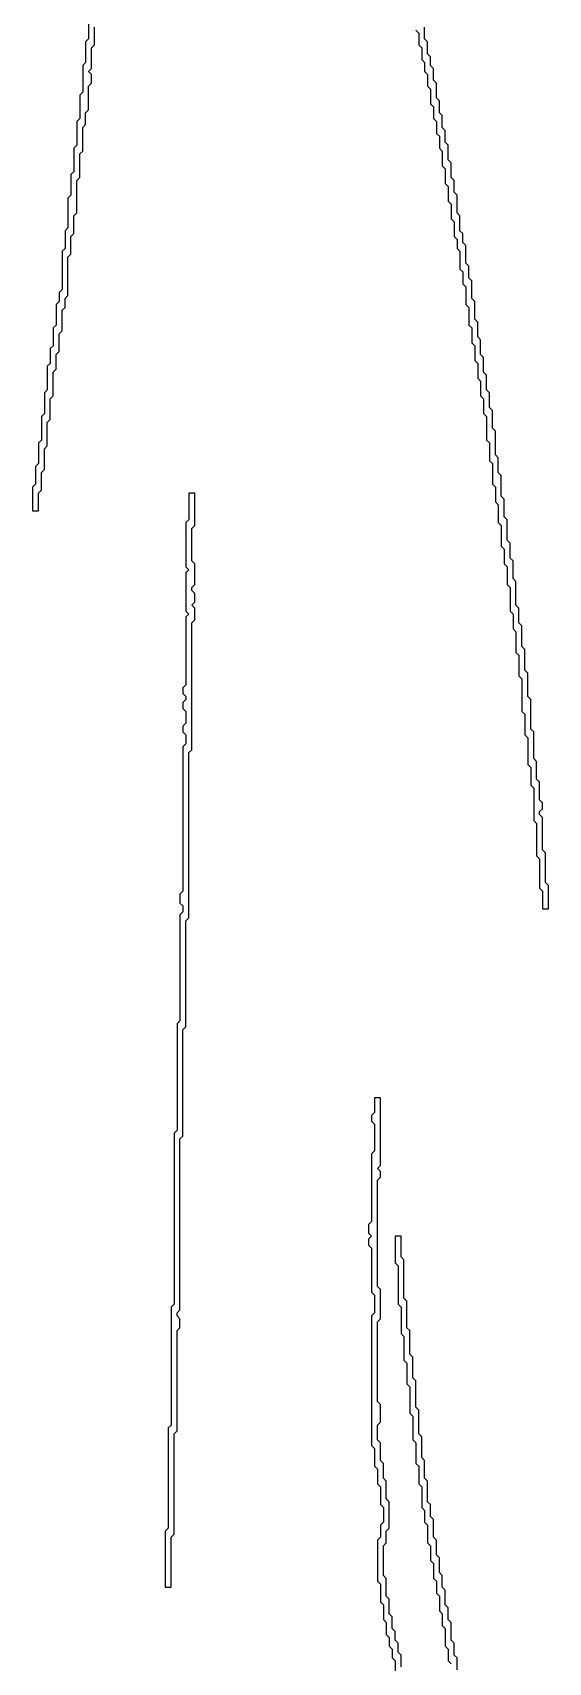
# Model space of a CAD drawing. Header units: metres. Extents: x 0 to 100, y 0 to 129.
# Drawn here: x 46.68 to 51.05, y 36.76 to 50.58 of the extents above; entities that cross this region are included whole.
import ezdxf

# ---------------------------------------------------------------- set-up
doc = ezdxf.new("R2010")
doc.units = ezdxf.units.M

msp = doc.modelspace()

# ---------------------------------------------------------------- linework, layer by layer
for points in [[(47.15, 50.675), (47.15, 50.525), (47.125, 50.5), (47.125, 50.325), (47.1, 50.3), (47.1, 50.075), (47.075, 50.05), (47.075, 49.85), (47.05, 49.825), (47.05, 49.625), (47.025, 49.6), (47.025, 49.4), (47, 49.375), (47, 49.2), (46.975, 49.175), (46.975, 48.925), (46.95, 48.9), (46.95, 48.75), (46.925, 48.725), (46.925, 48.4), (46.9, 48.375), (46.9, 48.3), (46.875, 48.275), (46.875, 48.1), (46.85, 48.075), (46.85, 47.925), (46.825, 47.9), (46.825, 47.775), (46.8, 47.75), (46.8, 47.55), (46.775, 47.525), (46.775, 47.35), (46.75, 47.325), (46.75, 47.125), (46.725, 47.1), (46.725, 46.925), (46.7, 46.9), (46.7, 46.75), (46.675, 46.725), (46.675, 46.525), (46.725, 46.525), (46.725, 46.675), (46.75, 46.7), (46.75, 46.85), (46.775, 46.875), (46.775, 47.05), (46.8, 47.075), (46.8, 47.275), (46.825, 47.3), (46.825, 47.475), (46.85, 47.5), (46.85, 47.7), (46.875, 47.725), (46.875, 47.85), (46.9, 47.875), (46.9, 48.025), (46.925, 48.05), (46.925, 48.225), (46.95, 48.25), (46.95, 48.325), (46.975, 48.35), (46.975, 48.675), (47, 48.7), (47, 48.85), (47.025, 48.875), (47.025, 49.025), (47.05, 49.05), (47.05, 49.325), (47.075, 49.35), (47.075, 49.55), (47.1, 49.575), (47.1, 49.775), (47.125, 49.8), (47.125, 49.9), (47.15, 49.925), (47.15, 50.125), (47.175, 50.15), (47.175, 50.225), (47.15, 50.25), (47.175, 50.275), (47.175, 50.45), (47.2, 50.475), (47.2, 50.625)], [(49.925, 50.6), (49.95, 50.575), (49.95, 50.475), (49.975, 50.45), (49.975, 50.35), (50, 50.325), (50, 50.25), (50.025, 50.225), (50.025, 50.125), (50.05, 50.1), (50.05, 49.975), (50.075, 49.95), (50.075, 49.85), (50.1, 49.825), (50.1, 49.725), (50.125, 49.7), (50.125, 49.6), (50.15, 49.575), (50.15, 49.45), (50.175, 49.425), (50.175, 49.3), (50.2, 49.275), (50.2, 49.15), (50.225, 49.125), (50.225, 49), (50.25, 48.975), (50.25, 48.85), (50.275, 48.825), (50.275, 48.75), (50.3, 48.725), (50.3, 48.575), (50.325, 48.55), (50.325, 48.45), (50.35, 48.425), (50.35, 48.275), (50.375, 48.25), (50.375, 48.1), (50.4, 48.075), (50.4, 47.95), (50.425, 47.925), (50.425, 47.8), (50.45, 47.775), (50.45, 47.65), (50.475, 47.625), (50.475, 47.5), (50.5, 47.475), (50.5, 47.35), (50.525, 47.325), (50.525, 47.125), (50.55, 47.1), (50.55, 46.95), (50.575, 46.925), (50.575, 46.75), (50.6, 46.725), (50.6, 46.6), (50.625, 46.575), (50.625, 46.425), (50.65, 46.4), (50.65, 46.225), (50.675, 46.2), (50.675, 46.075), (50.7, 46.05), (50.7, 45.9), (50.725, 45.875), (50.725, 45.675), (50.75, 45.65), (50.75, 45.525), (50.775, 45.5), (50.775, 45.325), (50.8, 45.3), (50.8, 45.125), (50.825, 45.1), (50.825, 44.825), (50.85, 44.8), (50.85, 44.625), (50.875, 44.6), (50.875, 44.375), (50.9, 44.35), (50.9, 44.2), (50.925, 44.175), (50.925, 43.9), (50.95, 43.875), (50.95, 43.6), (50.975, 43.575), (50.975, 43.325), (51, 43.3), (51, 43.15), (51.05, 43.15), (51.05, 43.35), (51.025, 43.375), (51.025, 43.625), (51, 43.65), (51, 43.925), (50.975, 43.95), (50.975, 43.975), (51, 44), (51, 44.05), (50.975, 44.075), (50.975, 44.225), (50.95, 44.25), (50.95, 44.4), (50.925, 44.425), (50.925, 44.65), (50.9, 44.675), (50.9, 44.925), (50.875, 44.95), (50.875, 45.15), (50.85, 45.175), (50.85, 45.35), (50.825, 45.375), (50.825, 45.55), (50.8, 45.575), (50.8, 45.7), (50.775, 45.725), (50.775, 45.925), (50.75, 45.95), (50.75, 46.1), (50.725, 46.125), (50.725, 46.25), (50.7, 46.275), (50.7, 46.45), (50.675, 46.475), (50.675, 46.625), (50.65, 46.65), (50.65, 46.825), (50.625, 46.85), (50.625, 46.975), (50.6, 47), (50.6, 47.2), (50.575, 47.225), (50.575, 47.375), (50.55, 47.4), (50.55, 47.525), (50.525, 47.55), (50.525, 47.675), (50.5, 47.7), (50.5, 47.825), (50.475, 47.85), (50.475, 47.975), (50.45, 48), (50.45, 48.125), (50.425, 48.15), (50.425, 48.3), (50.4, 48.325), (50.4, 48.475), (50.375, 48.5), (50.375, 48.6), (50.35, 48.625), (50.35, 48.775), (50.325, 48.8), (50.325, 48.875), (50.3, 48.9), (50.3, 49.025), (50.275, 49.05), (50.275, 49.2), (50.25, 49.225), (50.25, 49.325), (50.225, 49.35), (50.225, 49.475), (50.2, 49.5), (50.2, 49.625), (50.175, 49.65), (50.175, 49.75), (50.15, 49.775), (50.15, 49.875), (50.125, 49.9), (50.125, 50), (50.1, 50.025), (50.1, 50.15), (50.075, 50.175), (50.075, 50.275), (50.05, 50.3), (50.05, 50.375), (50.025, 50.4), (50.025, 50.5), (50, 50.525), (50, 50.625)], [(48, 46.675), (48, 46.45), (47.975, 46.425), (47.975, 46.05), (48, 46.025), (47.975, 46), (47.975, 45.675), (48, 45.65), (47.975, 45.625), (47.975, 45.05), (47.95, 45.025), (47.95, 44.975), (47.975, 44.95), (47.975, 44.925), (47.95, 44.9), (47.95, 44.85), (47.975, 44.825), (47.975, 44.725), (47.95, 44.7), (47.95, 44.65), (47.975, 44.625), (47.975, 44.55), (47.95, 44.525), (47.95, 43.3), (47.925, 43.275), (47.925, 43.2), (47.95, 43.175), (47.95, 43.125), (47.925, 43.1), (47.925, 42.2), (47.9, 42.175), (47.9, 41.275), (47.875, 41.25), (47.875, 39.8), (47.85, 39.775), (47.85, 38.775), (47.825, 38.75), (47.825, 37.9), (47.8, 37.875), (47.8, 37.4), (47.85, 37.4), (47.85, 37.825), (47.875, 37.85), (47.875, 38.7), (47.9, 38.725), (47.9, 39.575), (47.925, 39.6), (47.925, 39.675), (47.9, 39.7), (47.9, 39.725), (47.925, 39.75), (47.925, 41.2), (47.95, 41.225), (47.95, 42.125), (47.975, 42.15), (47.975, 43.05), (48, 43.075), (48, 44.475), (48.025, 44.5), (48.025, 45.575), (48.05, 45.6), (48.05, 45.7), (48.025, 45.725), (48.05, 45.75), (48.05, 45.825), (48.025, 45.85), (48.025, 45.875), (48.05, 45.9), (48.05, 46.075), (48.025, 46.1), (48.025, 46.375), (48.05, 46.4), (48.05, 46.675), (48, 46.675)], [(49.575, 41.55), (49.575, 41.425), (49.55, 41.4), (49.55, 41.35), (49.575, 41.325), (49.575, 41.1), (49.55, 41.075), (49.55, 40.5), (49.525, 40.475), (49.525, 40.4), (49.55, 40.375), (49.525, 40.35), (49.525, 40.3), (49.55, 40.275), (49.55, 39.9), (49.575, 39.875), (49.575, 39.725), (49.55, 39.7), (49.55, 38.6), (49.575, 38.575), (49.575, 38.425), (49.6, 38.4), (49.6, 38.275), (49.625, 38.25), (49.625, 38.1), (49.65, 38.075), (49.65, 37.95), (49.625, 37.925), (49.625, 37.825), (49.6, 37.8), (49.6, 37.45), (49.625, 37.425), (49.625, 37.275), (49.65, 37.25), (49.65, 37.125), (49.675, 37.1), (49.675, 37), (49.7, 36.975), (49.7, 36.9), (49.725, 36.875), (49.725, 36.8), (49.75, 36.775), (49.75, 36.675)], [(49.8, 36.725), (49.8, 36.825), (49.775, 36.85), (49.775, 36.925), (49.75, 36.95), (49.75, 37.025), (49.725, 37.05), (49.725, 37.15), (49.7, 37.175), (49.7, 37.3), (49.675, 37.325), (49.675, 37.475), (49.65, 37.5), (49.65, 37.75), (49.675, 37.775), (49.675, 37.875), (49.7, 37.9), (49.7, 38.125), (49.675, 38.15), (49.675, 38.3), (49.65, 38.325), (49.65, 38.45), (49.625, 38.475), (49.625, 38.625), (49.6, 38.65), (49.6, 38.775), (49.625, 38.8), (49.625, 38.95), (49.6, 38.975), (49.6, 39.65), (49.625, 39.675), (49.625, 39.925), (49.6, 39.95), (49.6, 40.85), (49.625, 40.875), (49.625, 40.925), (49.6, 40.95), (49.625, 40.975), (49.625, 41.55), (49.575, 41.55)], [(49.75, 40.375), (49.75, 40.15), (49.775, 40.125), (49.775, 39.8), (49.8, 39.775), (49.8, 39.55), (49.825, 39.525), (49.825, 39.325), (49.85, 39.3), (49.85, 39.125), (49.875, 39.1), (49.875, 38.875), (49.9, 38.85), (49.9, 38.65), (49.925, 38.625), (49.925, 38.45), (49.95, 38.425), (49.95, 38.275), (49.975, 38.25), (49.975, 38.075), (50, 38.05), (50, 37.95), (50.025, 37.925), (50.025, 37.775), (50.05, 37.75), (50.05, 37.625), (50.075, 37.6), (50.075, 37.475), (50.1, 37.45), (50.1, 37.35), (50.125, 37.325), (50.125, 37.2), (50.15, 37.175), (50.15, 37.075), (50.175, 37.05), (50.175, 36.9), (50.2, 36.875), (50.2, 36.775), (50.225, 36.75)], [(50.275, 36.7), (50.275, 36.8), (50.25, 36.825), (50.25, 36.925), (50.225, 36.95), (50.225, 37.1), (50.2, 37.125), (50.2, 37.225), (50.175, 37.25), (50.175, 37.375), (50.15, 37.4), (50.15, 37.5), (50.125, 37.525), (50.125, 37.65), (50.1, 37.675), (50.1, 37.8), (50.075, 37.825), (50.075, 37.975), (50.05, 38), (50.05, 38.1), (50.025, 38.125), (50.025, 38.3), (50, 38.325), (50, 38.475), (49.975, 38.5), (49.975, 38.675), (49.95, 38.7), (49.95, 38.9), (49.925, 38.925), (49.925, 39.15), (49.9, 39.175), (49.9, 39.35), (49.875, 39.375), (49.875, 39.575), (49.85, 39.6), (49.85, 39.825), (49.825, 39.85), (49.825, 40.175), (49.8, 40.2), (49.8, 40.375), (49.75, 40.375)]]:
    msp.add_lwpolyline(points)

doc.saveas('drawing.dxf')
